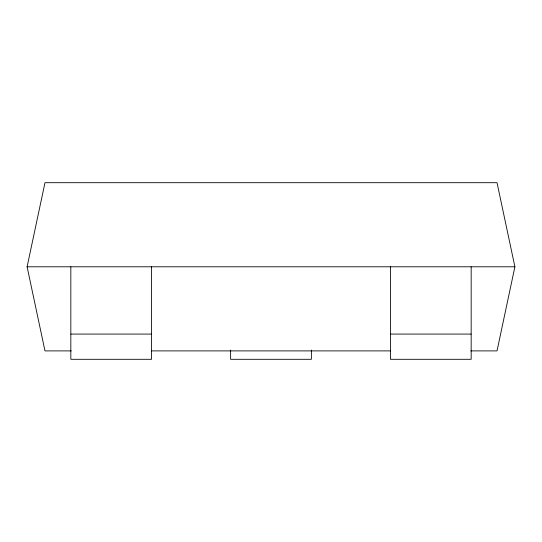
<?xml version="1.0" encoding="UTF-8"?>
<svg xmlns="http://www.w3.org/2000/svg" width="542" height="542" viewBox="0 0 542 542"><rect width="100%" height="100%" fill="white"/><g stroke="black" fill="none" stroke-linecap="round" stroke-linejoin="round"><path stroke-width="0.81" d="M71.226 350.898L44.979 350.898L27.1 266.793L44.979 182.695L497.021 182.695L514.9 266.793L497.021 350.898L470.774 350.898M27.1 266.793L514.9 266.793M70.833 334.075L151.57 334.075M390.43 334.075L471.167 334.075M151.638 350.898L390.362 350.898M471.167 266.793L471.167 359.305L390.43 359.305L390.43 266.793M311.372 350.057L311.372 359.305L230.628 359.305L230.628 350.057M151.57 266.793L151.57 359.305L70.833 359.305L70.833 266.793"/></g></svg>
